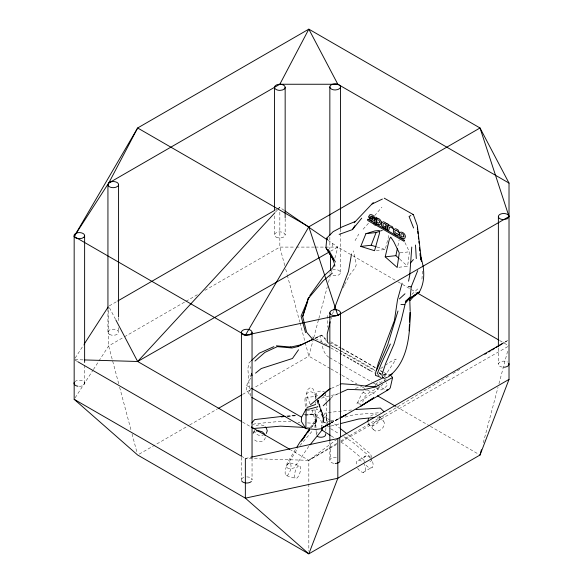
<?xml version="1.0" encoding="UTF-8"?>
<svg xmlns="http://www.w3.org/2000/svg" width="583" height="583" viewBox="0 0 583 583"><rect width="100%" height="100%" fill="white"/><g stroke="black" fill="none" stroke-linecap="round" stroke-linejoin="round"><path stroke-width="0.44" stroke-dasharray="2.92 2.19" d="M250.705 378.032L246.587 385.45L246.478 389.706L250.588 396.207M325.759 430.728L325.963 427.106M326.006 426.202L326.808 411.715L326.261 402.766M421.954 279.133L422.522 270.891M315.534 403.647L315.665 401.884M315.942 398.357L316.35 393.073M398.925 267.262L407.612 266.271L409.434 251.79L403.902 240.473M308.815 446.316L294.08 467.909L290.043 468.878L287.696 468.185L286.676 465.73L287.12 463.15L295.596 449.209M310.061 403.968L306.301 394.203L307.773 389.459L310.404 387.586L313.027 388.978L316.839 397.103M397.905 245.924L399.187 239.73M376.327 250.508L385.225 249.495L389.182 233.958M313.508 338.599L308.83 356.177L253.612 388.059M313.741 337.717L318.646 319.258M318.879 318.376L327.289 286.727M328.462 282.332L330.328 275.3M331.02 272.713L331.698 270.148M334.875 258.196L337.827 247.09L328.061 240.407M483.292 442.701L498.028 387.272M498.961 383.752L507.844 350.325M329.876 420.241L325.161 416.736L323.048 419.315L321.867 424.06L321.918 426.647L321.925 424.06L320.592 419.541L318.216 417.37L316.445 418.317L315.41 422.143L314.886 428.009L315.432 422.172L315.024 413.755L307.015 414.469M252.956 433.971L254.144 429.635A6.508 5.247 15.3 0 0 260.71 435.661L263.173 435.377M330.955 319.185L331.494 317.465M332.572 314.033L333.381 311.46M362.808 402.088C363.901 393.102 373.667 390.821 380.131 386.602L378.01 385.378M265.367 437.556L264.624 439.524L262.328 441.346L259.049 441.725A6.508 5.247 15.3 0 1 253.299 438.489M250.923 396.127L249.597 391.273L250.763 388.526M306.527 410.724L317.028 409.769L317.392 409.055M343.132 287.645L344.364 285.291M344.779 284.504L350.121 274.294L354.938 268.056L356.206 264.988L353.509 250.836M355.069 240.626L358.771 234.082M286.676 465.73L297.855 448.378M75.149 358.093L83.529 345.129M75.149 397.788L92.886 370.329M93.382 369.571L108.649 345.923L123.64 337.273M310.112 427.871L316.445 418.317M384.51 376.494L396.149 359.084L390.982 361.489L386.041 364.725M311.082 427.973L315.41 422.143L310.965 427.9M368.485 223.282L362.626 229.738M361.241 404.289L356.803 403.465C360.374 399.34 360.221 392.279 366.357 390.45M299.975 445.521L313.166 430.028M374.607 215.659L381.916 207.162M411.824 294.379L418.492 288.235M275.533 212.066L277.377 210.069M277.996 209.399L279.84 207.395L284.293 210.448M382.965 384.139L375.379 391.601L356.803 403.465M330.823 398.327L333.352 395.857L339.765 392.957M306.301 394.203L308.582 392.053L311.184 391.812L314.507 393.452L316.197 397.511M250.938 361.066L248.992 362.896L247.855 368.645L249.597 391.273M375.204 384.503L379.351 381.26M380.67 368.638L383.228 366.671M337.098 439.094L308.83 460.33L246.172 458.478M289.642 462.8L288.133 463.828A6.508 2.412 -73.6 0 0 285.109 472.675A6.508 2.412 -73.6 0 0 288.133 474.679C290.319 471.56 291.74 467.42 290.691 463.638L289.642 462.8L299.115 465.584L300.172 466.422C301.214 470.204 299.793 474.343 297.607 477.47A6.508 2.412 -73.6 0 1 294.59 475.458A6.508 2.412 -73.6 0 1 297.607 466.619L299.115 465.584M370.205 457.91A6.508 3.76 60 0 0 368.398 456.489L366.051 455.811L356.883 461.233L356.177 463.543L356.709 465.883M366.051 455.811L364.404 456.897L363.697 459.2L364.404 462.319M336.872 443.43L308.83 460.33L308.83 483.03M340.771 441.083L449.821 375.379M452.933 373.506L459.943 369.279M504.339 342.527L508.238 340.18L504.455 342.345M109.298 305.856L117.693 301.017M274.52 210.47L276.801 209.151M277.559 208.714L279.84 207.395M124.427 336.814L185.175 301.746M185.962 301.294L197.797 294.459M204.895 290.363L279.84 247.09L295.275 247.09M139.22 454.106L188.921 425.408M189.708 424.956L217.321 409.011M242.564 394.436L250.457 389.881M369.928 461.568L371.801 460.497L371.101 455.469L370.394 453.975L347.585 434.357M363.231 472.361L372.508 467.005M375.022 385.465L386.216 379.424M330.561 251.244L337.827 247.09L397.234 281.392M336.42 444.567L308.83 460.33L290.691 449.85M341.142 441.863L508.23 346.375M330.612 423.127L339.168 418.579M331.042 422.988L338.679 418.805M331.137 422.741L339.124 418.47M351.564 409.987L326.261 412.728L324.614 413.602L323.711 417.348L324.002 422.748L330.16 421.108M370.628 416.036L373.594 414.484A6.508 4.737 -41.4 0 1 376.552 414.294M315.214 338.191L321.707 335.108L325.321 338.65L323.325 337.127M331.355 388.351L339.226 384.824M339.226 393.583L324.549 397.089L319.462 398.954M252.876 424.548L255.114 423.754L281.888 421.225L290.902 421.815M380.254 231.254L383.599 230.227M355.375 388.336L362.152 386.507M331.042 420.875L338.963 418.769M345.121 417.129L354.799 414.557L380.706 412.662M330.218 426.195L327.624 426.851L329.949 428.265M331.078 425.976L339.721 423.797M245.356 458.457L249.801 457.502M380.211 230.453L381.901 230.256M400.12 252.847L409.434 251.79M377.434 417.209L382.776 416.699L384.452 414.375L384.35 413.252M305.492 397.438L315.993 396.476M287.441 416.211L295.45 415.497M303.459 414.783L306.126 414.549M287.463 416.342L295.501 415.788M305.324 415.118L316.044 414.389L316.576 418.004L316.139 423.462L305.324 422.755M286.77 416.022L295.639 415.526M305.397 414.979L316.044 414.389L315.024 413.755M383.49 374.148L389.262 374.432M296.186 247.09L314.346 247.09M315.257 247.09L337.827 247.09M74.981 359.645L83.391 359.893M306.753 427.572L310.367 427.769M298.11 422.281L299.917 422.405M329.431 342.957L331.8 343.372L341.157 348.445M358.53 460.155L360.877 460.832A6.508 3.76 60 0 1 362.684 462.253M286.617 475.713L296.098 478.497M263.99 425.787L260.71 424.81A6.508 5.247 15.3 0 0 254.968 426.996M376.961 246.995L385.225 249.495M379.212 373.237L380.801 373.79M327.056 344.83L312.415 336.894M341.937 348.867L358.305 357.743L375.263 367.851M331.8 345.952L339.598 350.179M340.377 350.602L358.305 360.323L375.263 370.424M398.021 281.844L416.131 292.302M499.573 340.472L503.508 342.746M504.295 343.198L509.017 345.923M330.809 341.82L341.004 347.701M341.791 348.153L376.283 368.07M380.203 370.329L383.337 372.143M384.124 372.595L389.612 375.765M327.843 342.68L328.666 343.154M383.191 374.629L384.015 375.109L385.283 373.82L380.655 371.065M330.036 344.844L375.379 371.014M379.322 373.288L380.896 374.199M330.816 347.876L339.401 352.832M369.841 370.402L374.526 373.105M377.646 374.913L379.212 375.809M328.834 357.233C325.044 354.865 323.077 350.033 322.261 345.763M329.614 357.685L339.772 363.552M340.552 364.003L371.808 382.047M372.588 382.499L376.494 384.751M377.281 385.203L385.093 389.714M330.131 368.478L308.83 356.177L299.946 322.749M330.925 368.93L341.179 374.854M341.966 375.306L356.956 383.964M362.48 387.148L366.423 389.429M367.21 389.881L375.889 394.895M396.404 406.737L429.533 425.867M430.32 426.319L480.02 455.017M363.202 392.264L366.743 394.305M246.587 385.45L250.515 387.717M242.564 422.07L250.457 426.625M74.915 360.054L77.925 361.795M241.595 456.285L243.854 457.589M379.118 372.719L385.283 376.399M330.729 428.738L339.248 433.934M343.897 436.769L352.416 441.972L371.451 457.983M331.108 435.873L334.146 437.797M340.989 442.133L346.309 445.499L364.892 460.803M367.968 422.471L368.558 424.111L370.628 425.532L373.594 425.342A6.508 4.737 -41.4 0 0 379.511 418.171A6.508 4.737 -41.4 0 0 378.775 415.679M373.382 429.576L375.459 431.005L378.418 430.815A6.508 4.737 -41.4 0 0 384.343 423.644A6.508 4.737 -41.4 0 0 378.418 419.957L375.459 421.509L373.382 424.154L372.501 427.128L373.382 429.576L368.558 424.111M330.583 420.802L339.794 428.141M317.553 400.754L318.908 403.997L324.01 422.748L323.762 417.362L322.399 412.953L319.994 410.884L317.801 413.369L316.54 418.026L316.132 423.469L311.941 409.878M366.051 465.307L368.398 467.34A6.508 3.76 60 0 0 373.098 464.629A6.508 3.76 60 0 0 370.744 458.522M376.203 387.673L378.287 389.539L381.122 389.932L384.394 388.176L387.484 385.152L386.157 382.776M399.792 259.195L407.612 266.271M379.307 416.284L383.599 421.145M326.371 340.749L321.707 335.108L314.529 338.461L320.249 335.721L321.342 341.551M326.917 341.39L328.557 343.321M378.892 372.508L381.195 375.263M384.379 379.599L385.713 381.982M357.707 468.156L358.53 469.65L360.877 471.683A6.508 3.76 60 0 0 365.577 468.972A6.508 3.76 60 0 0 363.231 462.866M109.458 307.773L115.915 320.074M249.881 374.833L250.807 376.676M378.287 373.922L378.899 375.182M316.511 408.552L317.028 409.769M317.436 400.944L322.399 412.953M316.751 399.377L323.762 417.362L318.041 400.084M284.752 265.564L279.84 247.09L279.84 211.928M285.685 269.084L287.091 274.36M287.324 275.242L299.713 321.867M317.757 399.217L324.01 422.748L318.252 400.259M118.706 383.752L108.649 345.923L108.649 308.866M119.639 387.272L131.095 430.385M132.035 433.898L137.18 453.253M326.334 417.413L327.457 425.196L326.261 412.728M250.333 366.758L250.632 368.398M317.123 401.111L317.553 406.912M325.511 393.073L326.196 401.884M306.971 406.234L306.009 398.655A6.508 0.831 84.8 0 0 304.967 400.295A6.508 0.831 84.8 0 0 305.492 406.934M327.457 315.461L327.559 327.274M498.378 347.876L498.378 364.171M340.487 228.93L340.487 232.573M340.487 233.484L340.487 272.633M332.507 243.454L332.507 247.09M330.561 444.006L330.561 458.814M329.847 237.128L329.847 248.963M329.847 441.331L329.847 460.351M315.053 409.82L316.35 435.253A4.904 2.828 0 0 1 317.538 432.55A4.904 2.828 0 0 1 318.886 432.025M308.83 483.934L308.83 551.124M285.16 218.632L285.16 234.927M274.52 215.907L274.52 234.927M252.045 458.216L252.045 479.955A5.32 3.068 0 0 0 246.733 476.887M241.413 457.312L241.413 479.955M118.575 317.742L118.575 322.268M118.575 327.704L118.575 332.23M107.935 308.684L107.935 332.23M84.622 365.177L84.622 383.286M332.507 269.973A5.32 3.068 0 0 1 339.525 270.869A5.32 3.068 0 0 1 338.585 274.987A5.32 3.068 0 0 1 331.406 274.804M330.029 273.427A5.32 3.068 0 0 1 329.847 272.633M333.789 463.317A5.32 3.068 0 0 1 330.029 459.557A5.32 3.068 0 0 1 336.544 457.385M241.595 479.16A5.32 3.068 0 0 1 244.073 477.295M74.697 381.756A5.32 3.068 0 0 1 83.908 381.756A5.32 3.068 0 0 1 79.303 386.361M502.32 367.137A5.32 3.068 0 0 1 499.092 362.641A5.32 3.068 0 0 1 507.458 362.007M322.975 396.294A4.904 2.828 0 0 0 324.323 395.77A4.904 2.828 0 0 0 325.511 394.553M317.538 395.77A4.904 2.828 0 0 1 317.538 391.856A4.904 2.828 0 0 1 324.323 391.856M315.469 399.333A6.508 0.831 84.8 0 1 316.511 397.693M253.299 433.06A6.508 5.247 15.3 0 1 255.041 431.573M109.495 334.402A5.32 3.068 0 0 0 118.393 333.024A5.32 3.068 0 0 0 111.878 329.264A5.32 3.068 0 0 0 109.495 334.402M276.08 237.099A5.32 3.068 0 0 0 284.978 235.729A5.32 3.068 0 0 0 278.463 231.968A5.32 3.068 0 0 0 276.08 237.099"/><path stroke-width="0.87" d="M317.903 406.752L308.939 409.171L306.126 409.047L305.878 428.592L315.767 429.474L320.577 428.833M409.12 330.86L409.434 324.738M409.565 322.115L410.06 312.503M410.148 310.754L409.769 299.713M410.228 311.606C409.98 334.227 408.18 362.582 388.03 376.997M411.773 247.046L409.754 275.183L408.566 281.21M306.126 409.047L301.593 417.209L301.316 421.371L305.878 428.592L251.827 397.38M333.738 260.47L325.926 247.673L326.801 238.097L333.133 231.648L342.083 226.918L355.615 221.365M417.734 270.592L411.212 286.829L410.272 296.864L405.848 301.076L401.264 320.235L393.948 344.269L385.611 363.646L381.894 374.796L382.623 377.449L384.416 378.411L387.309 377.281M390.034 374.556L392.592 377.485L390.246 387.957L388.686 389.517L360.862 406.038L373.79 397.774L361.875 405.476L339.94 418.179M351.513 254.006L348.481 271.387L333.921 309.741M399.144 258.604L395.886 255.653L397.351 248.577M107.935 184.622L137.646 127.983L308.83 29.15L480.02 127.983L509.017 183.084L509.017 379.402L480.02 455.017L308.83 553.85L137.646 455.017L74.165 399.311L74.165 236.472L137.646 127.983L308.83 226.823L337.827 315.396L335.167 315.811A5.32 3.068 0 0 1 329.934 312.204A5.32 3.068 0 0 1 336.989 309.857A5.32 3.068 0 0 1 339.772 314.273L337.827 315.396L245.356 335.305L74.165 236.472L108.649 183.084L110.595 181.962A5.32 3.068 0 0 1 117.015 182.45A5.32 3.068 0 0 1 117.861 186.152L115.915 187.281L113.255 187.69A5.32 3.068 0 0 1 107.935 184.622L107.935 308.684M385.203 256.863L389.393 239.117L390.748 237.121L393.744 241.624L399.275 252.942L397.191 267.459L385.203 256.863L395.886 255.653M330.146 321.758L327.238 333.862L327.311 342.046M480.02 455.017L481.427 449.733M397.985 310.994L387.717 344.772L375.729 372.114L375.394 375.321L380.969 377.471M376.356 370.358L378.287 363.333L394.414 320.563L397.526 299.698L402.102 283.214M367.669 421.655L368.558 418.681M329.242 347.031L312.299 338.891L306.607 332.208L302.672 316.584L308.05 298.773L309.172 297.133L301.068 316.095L305.543 332.587M302.672 316.584L307.758 301.36M266.293 433.46L267.276 430.837L266.293 428.031L265.141 426.909M360.76 246.42L374.541 250.712L379.46 233.382L379.365 230.547L375.109 230.875L365.913 233.681L360.76 246.42L371.182 245.239L376.071 232.53L379.416 231.509M377.172 373.943L381.741 362.67L390.37 344.006M108.649 183.084L279.84 84.251L308.83 29.15L337.827 84.251L509.017 183.084M245.356 335.305L249.393 334.999L251.339 333.877A5.32 3.068 0 0 0 248.977 329.563A5.32 3.068 0 0 0 241.734 331.29A5.32 3.068 0 0 0 245.356 335.305L308.83 226.823L480.02 127.983L509.017 216.563L507.458 218.734L503.697 219.631A5.32 3.068 0 0 1 498.378 216.563L498.378 346.062M296.543 447.671L299.859 442.293L309.303 430.057M339.146 234.417L352.431 229.6L354.85 225.738M84.018 344.371L108.161 306.993M309.624 428.607L301.338 441.098L305.667 435.268M298.525 349.778L292.484 358.472L261.25 368.543L255.529 373.149M309.741 295.654L324.112 275.693L332.405 268.202L334.591 264.179L334.817 266.293M307.831 432.353L309.456 430.159M389.612 375.765L390.311 374.876M352.431 229.6L361.73 218.151M309.959 444.909L321.991 430.101L321.962 427.507L321.984 430.101L330.35 435.392M251.754 423.032L254.618 419.585L284.11 416.175M405.914 302.643L408.931 299.043L419.454 291.886C425.641 280.612 424.453 267.247 420.205 255.543L421.414 261.344M308.05 298.773L323.354 280.685L332.376 273.114M410.396 263.064L413.434 259.559M409.864 300.69L412.808 297.396L419.454 291.886L405.848 301.076M373.295 202.571L354.202 222.721M84.295 359.922L137.646 361.489L274.914 212.737M323.23 405.753L330.189 398.947M251.586 360.454L259.369 353.145L273.872 346.659M399.391 298.919L404.988 293.766M254.96 361.096L264.908 352.402L277.289 346.637L292.025 347.993L297.366 346.681L312.947 339.299M319.025 398.08L329.001 389.408L330.576 388.701M329.001 389.408L310.411 404.835M408.931 299.043L417.034 293.745M484.867 354.26L486.426 353.32M488.765 351.913L490.318 350.973M491.877 350.033L494.216 348.627M495.776 347.687L502.007 343.934M117.693 301.017L274.52 210.47L274.52 87.319M337.827 315.396L509.017 216.563A5.32 3.068 0 0 0 503.697 213.495A5.32 3.068 0 0 0 498.378 216.563M218.108 408.559L241.777 394.895M250.69 457.305L337.827 438.547L503.697 342.782M509.017 379.402L337.827 478.242L245.356 498.152L74.165 399.311M115.915 320.074L137.646 361.489L328.98 252.148M329.599 423.615L322.69 427.543L329.818 423.571M382.397 199.065L372.071 204.035M321.291 428.461L330.291 423.411M340.574 392.592L347.789 389.335L362.932 389.947L375.744 386.813L392.592 377.485M410.877 215.506L409.062 216.504L413.587 227.997M340.21 417.967L346.317 414.622L339.925 418.04M389.925 375.051L392.323 373.856M297.366 346.681L313.596 338.963M340.013 384.467L341.587 383.76L355.674 384.736L365.607 386.077L383.519 377.624M306.979 407.517L315.643 404.464M340.581 423.579L358.72 419.002L374.76 417.464M386.573 390.005L388.686 389.517M290.137 347.213L302.402 344.473M365.913 233.681L376.071 232.53M285.663 416.371L281.21 416.765L284.788 416.524M356.082 409.499L380.437 408.085L383.854 411.591M279.84 84.251L337.827 84.251L339.772 85.373A5.32 3.068 0 0 1 339.772 88.441L337.827 89.563L335.167 89.979A5.32 3.068 0 0 1 330.029 86.116A5.32 3.068 0 0 1 337.827 84.251M412.655 214.588L413.347 214.602L417.341 225.716L421.509 261.344M400.929 304.457L404.719 304.669M304.945 427.47L280.54 426.151L253.809 428.49L251.681 427.055M365.607 386.077L375.744 386.813M276.408 345.821L290.91 347.038M408.392 286.515L411.212 286.829M371.182 245.239L376.137 246.74M384.219 198.169L413.347 214.602M416.918 292.753L498.778 340.02M340.188 353.283L341.747 354.18M343.307 355.083L344.866 355.987M347.206 357.335L348.772 358.239M350.332 359.143L351.892 360.039M353.451 360.943L355.798 362.291M357.357 363.194L358.917 364.098M360.476 364.994L362.815 366.35M364.382 367.254L365.942 368.15M367.501 369.054L369.841 370.402M377.463 395.806L395.609 406.278M251.302 388.176L301.593 417.209M137.646 361.489L241.777 421.611M251.244 427.077L289.897 449.398M77.925 361.795L241.595 456.285M285.036 210.951L326.575 239.387M340.501 428.709L346.878 433.788M325.926 247.673L332.711 258.852L334.321 263.414M328.331 249.509L335.451 262.007M326.801 238.097L327.719 239.941M265.119 435.501L264.624 434.095L262.328 431.85L259.049 430.873A6.508 5.247 15.3 0 0 256.52 431.019M251.521 373.302L251.965 375.758M420.605 257.759L420.904 259.486M417.333 227.603L417.53 229.352M417.734 231.101L418.033 233.717M418.332 236.334L418.63 238.957M418.937 241.573L419.133 243.322M419.505 247.549L419.796 250.938M420.015 253.474L420.168 255.165M415.504 245.042L416.298 258.575M340.487 86.911L340.487 228.026M340.487 312.736L340.487 436.805M339.772 437.425L339.772 461.882L337.827 463.011A5.32 3.068 0 0 1 335.167 463.419M337.827 438.547L337.827 478.242L308.83 553.85L245.356 498.152L245.356 458.457M330.561 254.771L330.561 270.643M329.847 86.911L329.847 235.306M329.847 312.736L329.847 440.427M285.16 87.319L285.16 217.721M252.045 332.339L252.045 457.312M241.413 332.339L241.413 455.505M118.575 184.622L118.575 316.839M84.622 235.678L84.622 362.458M508.835 363.377A5.32 3.068 0 0 1 503.697 367.246M251.339 481.485A5.32 3.068 0 0 1 246.041 482.994A5.32 3.068 0 0 1 241.595 480.749M77.925 386.252A5.32 3.068 0 0 1 74.165 382.492M317.538 436.47A4.904 2.828 0 0 0 324.323 436.47A4.904 2.828 0 0 0 325.511 433.767M381.187 221.773L380.415 224.353L379.431 224.746L377.208 224.025L375.962 222.801L376.975 217.772L375.867 217.182L374.031 224.462L374.519 224.849L375.292 225.293L376.414 221.343L378.44 223.165L379.577 222.509L379.329 220.797L378.564 220.002L376.749 219.864L376.858 218.414A4.97 3.644 79.6 0 1 380.633 220.483L381.187 221.773M386.128 225.227L385.407 228.755L386.733 229.52L388.089 224.134L386.799 223.391L386.624 224.098L385.691 222.801L383.308 221.729L381.515 222.976L381.501 225.555L383.789 227.822L385.669 228.048L386.012 226.525L384.897 226.947L383.118 225.818L383.06 223.712L384.7 223.544L386.128 225.227M399.493 232.872C398.313 235.649 401.038 238.76 403.888 238.593L404.945 238.046L405.411 236.625C405.316 234.271 403.305 232.216 400.944 232.092L399.493 232.872L396.6 230.445L395.121 230.613L394.771 231.648L395.303 232.93L399.027 234.541L398.32 235.211A6.369 4.664 79.6 0 1 394.152 233.397L393.394 231.939L393.387 230.365L393.882 229.403L395.726 228.747L398.029 229.964L399.493 232.872M404.354 240.254L404.085 241.355L375.816 225.06L376.093 223.945L404.354 240.254M367.946 219.266L367.64 220.461L373.674 223.945L373.973 222.75L367.946 219.266M374.876 218.931L374.577 220.126L373.579 220.913L372.224 220.942L369.979 219.645L368.784 217.211L371.524 219.193L373.2 219.23L368.631 216.592L369.979 214.639C372.311 214.223 374.512 216.22 374.833 218.457L372.253 216.308L370.475 216.293L374.876 218.931M388.613 224.506L387.287 229.775L388.664 230.569L389.502 227.385L390.085 227.13L391.426 227.428L393.882 229.403L392.126 226.488L389.604 225.665L388.613 224.506M403.895 236.202L403.232 237.084L401.614 236.625L400.776 235.503L401.104 233.79L401.993 233.608L403.203 234.286L403.895 236.202M83.908 237.215L81.963 238.338L77.925 238.644A5.32 3.068 0 0 1 75.542 233.506L76.643 233.018A5.32 3.068 0 0 1 83.063 233.506A5.32 3.068 0 0 1 83.908 237.215M284.446 88.856L282.5 89.979L279.84 90.387A5.32 3.068 0 0 1 274.608 86.787A5.32 3.068 0 0 1 281.662 84.433A5.32 3.068 0 0 1 284.446 88.856"/></g></svg>
